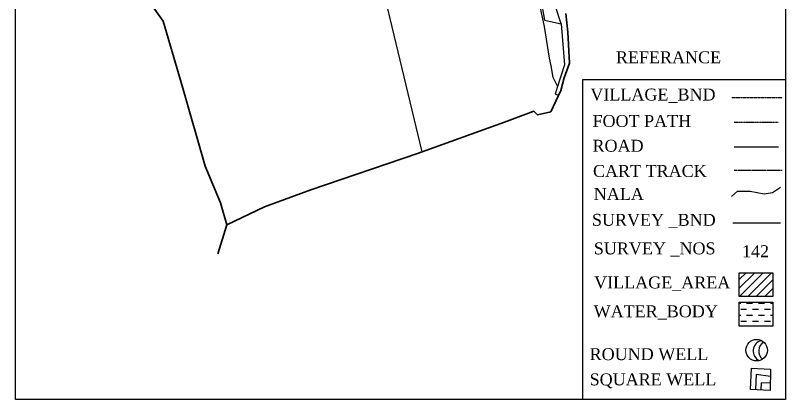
# Model space of a CAD drawing. Header units: millimetres. Extents: x 138 to 783, y -86 to 750.
# Drawn here: x 138 to 783, y -86 to 235 of the extents above; entities that cross this region are included whole.
import ezdxf

# ---------------------------------------------------------------- set-up
doc = ezdxf.new("R2010")
doc.units = ezdxf.units.MM
doc.header["$MEASUREMENT"] = 0
for name, pattern in [('ACAD_ISO02W100', [15, 12, -3]), ('ACAD_ISO07W100', [3, 0, -3]), ('BORDER', [1.75, 0.5, -0.25, 0.5, -0.25, 0, -0.25])]:
    doc.linetypes.add(name, pattern=pattern)
for name, color, linetype in [('CARTTRACK', 30, 'ACAD_ISO02W100'), ('NALA', 4, 'Continuous'), ('ROUND WELL', 5, 'Continuous'), ('SQUAREWELL', 5, 'Continuous'), ('SURVEY_BND', 7, 'Continuous'), ('SURVEY_NO', 7, 'Continuous'), ('TEXT', 7, 'Continuous'), ('VILLAGE_AREA', 1, 'Continuous'), ('WATER_BODY', 4, 'Continuous')]:
    doc.layers.add(name, color=color, linetype=linetype)
for name, color, linetype, lineweight in [('FOOTPATH', 150, 'ACAD_ISO07W100', 30), ('ROAD', 1, 'Continuous', 25), ('VILL_BOUNDARY', 6, 'BORDER', 30)]:
    doc.layers.add(name, color=color, linetype=linetype, lineweight=lineweight)
doc.styles.get("Standard").update_dxf_attribs({"font": 'TIMES.TTF', "height": 2})

msp = doc.modelspace()

# ---------------------------------------------------------------- hatches: boundary and pattern name
at = {"layer": 'VILLAGE_AREA'}
h = msp.add_hatch(dxfattribs=at)
h.set_pattern_fill('ANSI31', color=256, scale=40, angle=180, style=0)
h.set_pattern_definition([(225, (-1974.296, -1912.846), (3.535534, -3.535534), [])])
h.paths.add_polyline_path([(744.57, 19.91), (744.57, 0.02), (772.63, 0.02), (772.63, 19.91)])
at = {"layer": 'WATER_BODY'}
h = msp.add_hatch(dxfattribs=at)
h.set_pattern_fill('DASH', color=256, scale=40, angle=180, style=0)
h.set_pattern_definition([(180, (-1974.296, -1896.0674), (-5, -5), [5, -5])])
h.paths.add_polyline_path([(744.57, -4.91), (744.57, -24.8), (772.63, -24.8), (772.63, -4.91)])

# ---------------------------------------------------------------- linework, layer by layer
at = {"linetype": 'ByBlock', "lineweight": 30}
msp.add_lwpolyline([(138.2, 750.48), (783.34, 750.48), (783.34, -86.45), (138.2, -86.45)], close=True, dxfattribs=at)
msp.add_lwpolyline([(613.57, 181.8), (783.34, 181.8), (783.34, -86.45), (613.57, -86.45)], close=True)
at = {"layer": 'CARTTRACK', "ltscale": 0.1}
msp.add_lwpolyline([(740.21, 105.68), (780.6, 105.68)], dxfattribs=at)
at = {"layer": 'FOOTPATH', "linetype": 'ByBlock'}
msp.add_lwpolyline([(592.32, 176.27), (588.73, 183.33), (586.85, 193.35), (585.57, 199.5), (581.31, 226.24), (571.35, 272.46)], dxfattribs=at)
at = {"layer": 'FOOTPATH', "ltscale": 0.01}
msp.add_lwpolyline([(740.31, 146.13), (777.43, 146.13)], dxfattribs=at)
at = {"layer": 'NALA'}
msp.add_lwpolyline([(738.15, 83.78), (743.13, 88.2), (753.64, 88.2), (753.64, 88.2), (765.25, 85.99), (765.25, 85.99), (772.45, 87.09), (779.08, 91.51)], dxfattribs=at)
at = {"layer": 'ROAD', "ltscale": 0.01}
msp.add_lwpolyline([(740.31, 125.38), (777.43, 125.38)], dxfattribs=at)
at = {"layer": 'ROUND WELL'}
msp.add_circle((759.09, -45.04), 9, dxfattribs=at)
for centre, start, end in [((765.13, -45.67), 103.75534, 244.32659), ((769.82, -45.85), 122.37722, 228.98063)]:
    msp.add_arc(centre, 9, start, end, dxfattribs=at)
at = {"layer": 'SQUAREWELL'}
for points in [[(754.42, -60.2), (770.83, -60.94), (770.51, -78.72), (754.01, -77.91), (754.8, -60.22)], [(770.72, -66.99), (758.75, -65.51), (758.12, -78.11)], [(770.62, -72.61), (762.91, -72.52), (762.62, -78.33)]]:
    msp.add_lwpolyline(points, dxfattribs=at)
at = {"layer": 'SURVEY_BND', "linetype": 'ByBlock'}
for points in [[(374.18, 550.37), (414.7, 387.75), (478.72, 121.14)], [(585.22, 415.03), (597.52, 397.36), (605.1, 385.25), (613.41, 362.63), (615.9, 339.4), (615.15, 323.11), (613.4, 311.52), (612.3, 303.08), (606.39, 287.06), (597.18, 276.8), (594.2, 271.05), (589.53, 254.51), (589.42, 253.99), (586.61, 255.13), (592.26, 273.7), (572.33, 280.93), (578.21, 249.08), (581.5, 231.36), (595.39, 228.47), (586.61, 255.13)], [(595.39, 228.47), (598.19, 193.97), (592.03, 174.95), (590.25, 169.57), (593.28, 168.73)]]:
    msp.add_lwpolyline(points, dxfattribs=at)
at = {"layer": 'SURVEY_BND'}
msp.add_lwpolyline([(739.11, 61.55), (778.94, 61.55)], dxfattribs=at)
at = {"layer": 'VILL_BOUNDARY', "linetype": 'ByBlock', "lineweight": 35}
for points in [[(238.75, 263.35), (262.04, 230.64), (278.52, 174.37), (297.25, 109.26), (310.06, 78.36), (315.26, 59.88)], [(307.71, 35.72), (315.26, 59.88), (346.75, 75.14), (385.67, 89.42), (474.93, 119.77), (547.98, 146.13), (572.47, 155.22), (575.44, 152.15), (586.61, 154.69), (595.15, 172.66), (597.96, 183.02), (602.33, 195.55), (600.85, 221.49), (599.3, 237.1)]]:
    msp.add_lwpolyline(points, dxfattribs=at)
at = {"layer": 'VILL_BOUNDARY'}
msp.add_lwpolyline([(738.24, 166.65), (780.78, 166.65)], dxfattribs=at)
at = {"layer": 'VILLAGE_AREA'}
msp.add_lwpolyline([(744.57, 19.91), (772.63, 19.91), (772.63, 0.02), (744.57, 0.02)], close=True, dxfattribs=at)
at = {"layer": 'WATER_BODY'}
msp.add_lwpolyline([(744.57, -4.91), (772.63, -4.91), (772.63, -24.8), (744.57, -24.8)], close=True, dxfattribs=at)

# ---------------------------------------------------------------- texts
msp.add_text('REFERANCE', height=10).set_placement((641.22, 195.34))
at = {"layer": 'CARTTRACK'}
msp.add_text('CART TRACK', height=10, dxfattribs=at).set_placement((622.02, 100.1))
at = {"layer": 'FOOTPATH'}
msp.add_text('FOOT PATH', height=10, dxfattribs=at).set_placement((621.59, 142))
at = {"layer": 'NALA'}
msp.add_text('NALA', height=10, dxfattribs=at).set_placement((622.66, 80.84))
at = {"layer": 'ROAD'}
msp.add_text('ROAD', height=10, dxfattribs=at).set_placement((621.59, 121.25))
at = {"layer": 'ROUND WELL'}
msp.add_text('ROUND WELL', height=10, dxfattribs=at).set_placement((619.19, -53.35))
at = {"layer": 'SQUAREWELL'}
msp.add_text('SQUARE WELL', height=10, dxfattribs=at).set_placement((619.19, -74.51))
at = {"layer": 'SURVEY_NO'}
msp.add_text('142', height=10, dxfattribs=at).set_placement((746.83, 32.87))
at = {"layer": 'TEXT'}
for s, p in [('SURVEY _BND', (621.12, 59.17)), ('SURVEY _NOS', (622.7, 35.25))]:
    msp.add_text(s, height=10, dxfattribs=at).set_placement(p)
at = {"layer": 'VILL_BOUNDARY'}
msp.add_text('VILLAGE_BND', height=10, dxfattribs=at).set_placement((619.78, 164.15))
at = {"layer": 'VILLAGE_AREA'}
msp.add_text('VILLAGE_AREA', height=10, dxfattribs=at).set_placement((622.93, 6.72))
at = {"layer": 'WATER_BODY'}
msp.add_text('WATER_BODY', height=10, dxfattribs=at).set_placement((622.54, -17.47))

doc.saveas('drawing.dxf')
